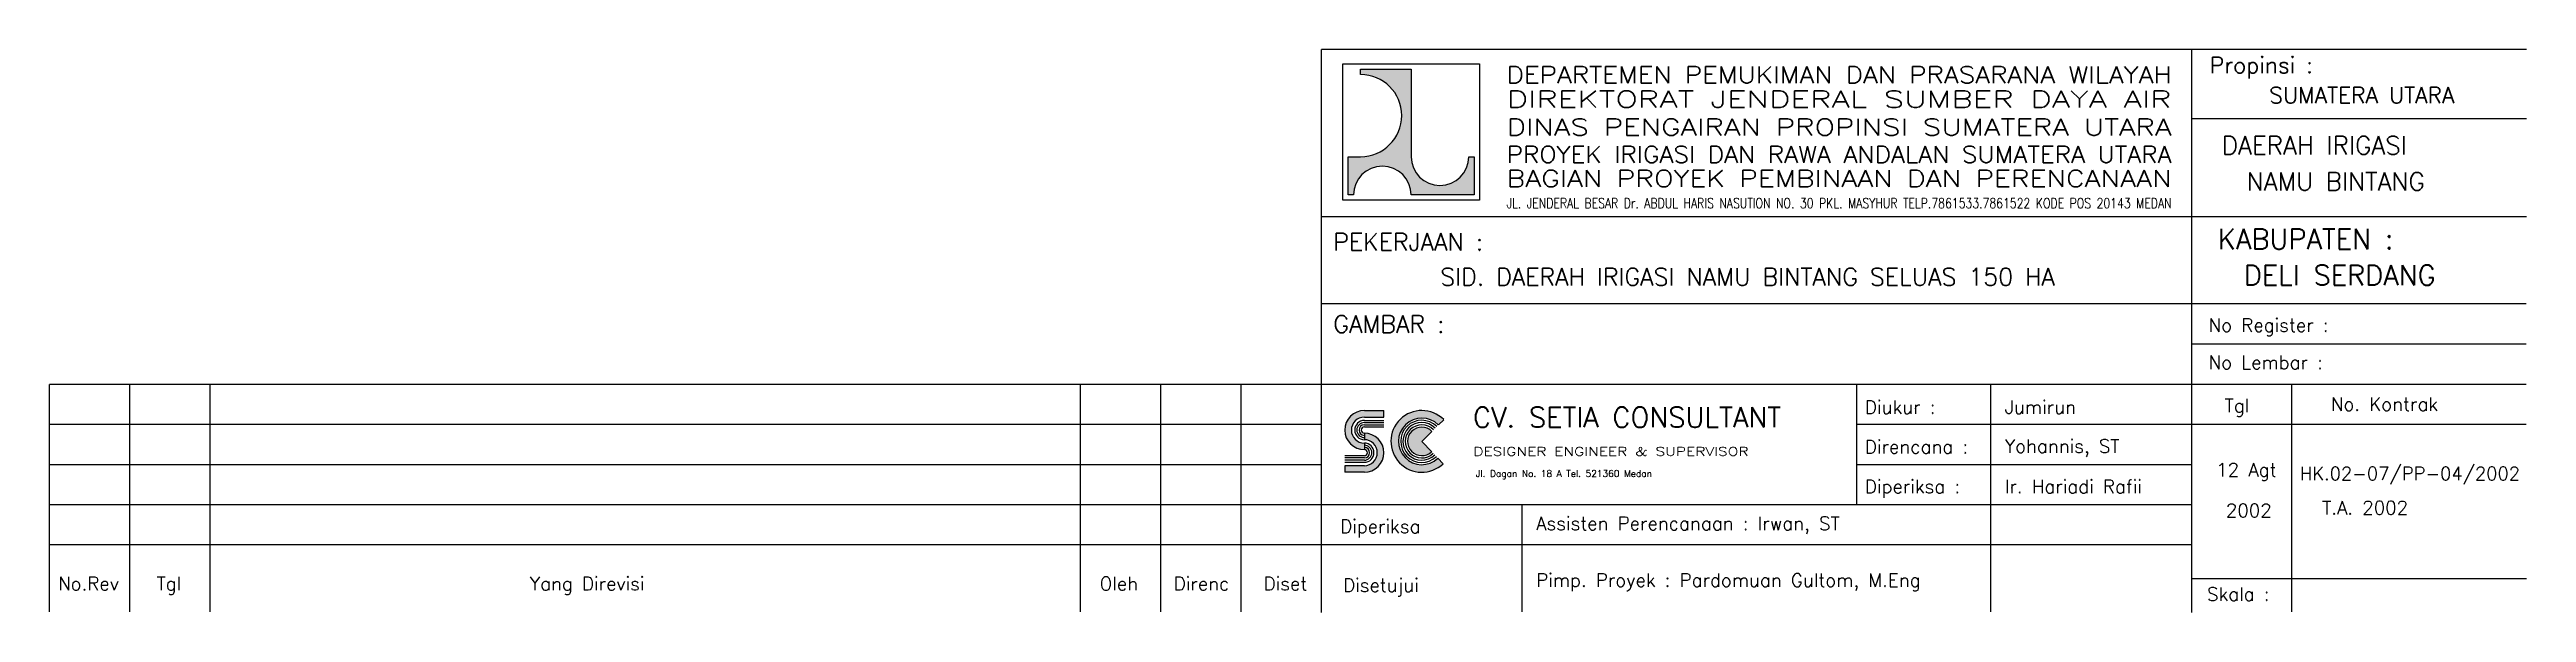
# Model space of a CAD drawing. Header units: metres. Extents: x 411 to 781, y 0 to 84.
import ezdxf
from ezdxf.enums import TextEntityAlignment as Align

# ---------------------------------------------------------------- set-up
doc = ezdxf.new("R2010")
doc.units = ezdxf.units.M
doc.header["$MEASUREMENT"] = 0
doc.layers.get('0').update_dxf_attribs({"linetype": 'CONTINUOUS'})
doc.layers.add('KOP', color=7, linetype='CONTINUOUS')
doc.styles.get("Standard").update_dxf_attribs({"font": 'simplex'})

msp = doc.modelspace()

# ---------------------------------------------------------------- hatches: boundary and pattern name
msp.add_hatch(color=7).paths.add_polyline_path([(614.08, 81.17), (606.53, 81.17), (606.53, 80.37, -1), (606.53, 68.09), (604.68, 68.09), (604.68, 62.38), (605.48, 62.38, -1), (614.08, 62.38), (623.48, 62.38), (623.48, 68.09), (622.68, 68.09, -1), (614.08, 68.09)])
at = {"layer": 'KOP', "lineweight": 30}
h = msp.add_hatch(color=7, dxfattribs=at)
h.paths.add_polyline_path([(610.01, 30.17), (607.09, 30.17, 1), (607.09, 24.33), (607.09, 25.31, -1), (607.09, 29.18), (610.01, 29.18)])
h.paths.add_polyline_path([(607.09, 26.79), (607.09, 25.8, -1), (607.09, 21.93), (604.17, 21.93), (604.17, 20.95), (607.09, 20.95, 1)])
h.paths.add_polyline_path([(618.15, 28.01), (618.95, 28.8, 2.384284), (618.86, 22.23), (618.08, 23.04, -2.384284)])
h.paths.add_polyline_path([(617.19, 27.06, 2.384284), (617.15, 24.02), (615.67, 25.56)], flags=17)

# ---------------------------------------------------------------- linework, layer by layer
for p, q in [((606.53, 81.17), (614.08, 81.17)), ((606.53, 80.37), (606.53, 81.17)), ((614.08, 81.17), (614.08, 68.09)), ((604.68, 62.38), (604.68, 68.09)), ((604.68, 68.09), (606.53, 68.09)), ((622.68, 68.09), (623.48, 68.09)), ((623.48, 68.09), (623.48, 62.38)), ((605.48, 62.38), (604.68, 62.38)), ((623.48, 62.38), (614.08, 62.38))]:
    msp.add_line(p, q)
at = {"color": 3}
msp.add_lwpolyline([(624.27, 61.58), (603.89, 61.58), (603.89, 81.96), (624.27, 81.96), (624.27, 61.58)], close=True, dxfattribs=at)
for centre, radius, start, end in [((606.53, 74.23), 6.14, 270, 90), ((609.78, 62.38), 4.3, 0, 180), ((618.38, 68.09), 4.3, 180, 0)]:
    msp.add_arc(centre, radius, start, end)
at = {"layer": 'KOP', "color": 5}
msp.add_line((600.7, 0), (600.7, 84.1), dxfattribs=at)
at = {"layer": 'KOP', "color": 4}
msp.add_line((730.7, 0), (730.7, 84.1), dxfattribs=at)
at = {"layer": 'KOP', "color": 3}
for p, q in [((607.09, 30.17), (610.01, 30.17)), ((610.01, 29.18), (610.01, 30.17)), ((607.09, 29.18), (610.01, 29.18)), ((607.09, 28.69), (610.01, 28.69)), ((607.09, 28.36), (610.01, 28.36)), ((607.09, 28.04), (610.01, 28.04)), ((607.09, 27.71), (610.01, 27.71)), ((607.09, 26.79), (607.09, 25.8)), ((615.67, 25.56), (617.19, 27.06)), ((618.15, 28.01), (618.95, 28.8)), ((607.09, 23.41), (604.17, 23.41)), ((607.09, 23.08), (604.17, 23.08)), ((607.09, 22.75), (604.17, 22.75)), ((607.09, 22.42), (604.17, 22.42)), ((607.09, 25.31), (607.09, 24.33)), ((615.67, 25.56), (617.15, 24.02)), ((618.08, 23.04), (618.86, 22.23)), ((604.17, 21.93), (604.17, 20.95)), ((607.09, 21.93), (604.17, 21.93)), ((607.09, 20.95), (604.17, 20.95))]:
    msp.add_line(p, q, dxfattribs=at)
at = {"layer": 'KOP', "color": 5}
msp.add_lwpolyline([(780.7, 84.1), (600.7, 84.1)], dxfattribs=at)
at = {"layer": 'KOP', "color": 3}
for points in [[(780.7, 73.73), (730.7, 73.73)], [(780.67, 34.08), (410.67, 34.08)], [(410.67, 0.08), (410.67, 34.08)], [(422.67, 0.08), (422.67, 34.08)], [(434.67, 0.08), (434.67, 34.08)], [(564.67, 0.08), (564.67, 34.08)], [(576.67, 0.08), (576.67, 34.08)], [(588.67, 0.08), (588.67, 34.08)], [(680.67, 16.08), (680.67, 34.08)], [(700.67, 0.08), (700.67, 34.08)], [(745.67, 0.08), (745.67, 34.08)], [(600.7, 28.08), (410.67, 28.08)], [(780.67, 28.08), (680.67, 28.08)], [(600.7, 22.08), (410.67, 22.08)], [(730.7, 22.08), (680.67, 22.08)], [(730.7, 16.08), (410.67, 16.08)], [(630.67, 0.08), (630.67, 16.08)], [(730.7, 10.08), (410.67, 10.08)], [(780.7, 5), (730.7, 5)]]:
    msp.add_lwpolyline(points, dxfattribs=at)
at = {"layer": 'KOP', "color": 4}
for points in [[(730.7, 59.1), (600.7, 59.1)], [(780.7, 59.1), (730.7, 59.1)], [(780.67, 46.1), (600.7, 46.1)], [(780.67, 40.1), (730.7, 40.1)]]:
    msp.add_lwpolyline(points, dxfattribs=at)
at = {"layer": 'KOP', "color": 3}
for centre, radius, start, end in [((607.09, 27.25), 2.92, 90, 270), ((615.67, 25.56), 4.61, 44.7575, 313.7423), ((607.09, 27.25), 1.94, 90, 270), ((607.09, 27.25), 1.44, 90, 270), ((607.09, 27.25), 1.12, 90, 270), ((607.09, 27.25), 0.789, 90, 270), ((607.09, 27.25), 0.461, 90, 270), ((607.09, 23.87), 2.92, 270, 90), ((615.67, 25.56), 3.48, 44.7575, 313.7423), ((615.67, 25.56), 3.15, 44.7575, 313.7423), ((615.67, 25.56), 2.81, 44.7575, 313.7423), ((615.67, 25.56), 2.47, 44.7575, 313.7423), ((615.67, 25.56), 2.13, 44.7575, 313.7423), ((607.09, 23.87), 1.94, 270, 90), ((607.09, 23.87), 1.44, 270, 90), ((607.09, 23.87), 1.12, 270, 90), ((607.09, 23.87), 0.789, 270, 90), ((607.09, 23.87), 0.461, 270, 90)]:
    msp.add_arc(centre, radius, start, end, dxfattribs=at)

# ---------------------------------------------------------------- texts
at = {"layer": 'KOP', "color": 5}
for s, width, p, p2 in [('DEPARTEMEN PEMUKIMAN DAN PRASARANA WILAYAH', 0.981881, (628.35, 79.09), (727.7, 79.09)), ('DIREKTORAT JENDERAL SUMBER DAYA AIR', 1.227351, (628.35, 75.44), (727.7, 75.44)), ('DINAS PENGAIRAN PROPINSI SUMATERA UTARA', 1.102509, (628.35, 71.27), (727.7, 71.27)), ('PROYEK IRIGASI DAN RAWA ANDALAN SUMATERA UTARA', 0.91213, (628.35, 67.18), (727.7, 67.18)), ('BAGIAN PROYEK PEMBINAAN DAN PERENCANAAN', 1.060481, (628.35, 63.58), (727.7, 63.58))]:
    msp.add_text(s, height=2.5, dxfattribs=dict(at, width=width)).set_placement(p, p2, align=Align.FIT)
at = {"layer": 'KOP', "color": 4}
for s, height, p in [('Propinsi :', 2.4, (741.11, 80.58)), ('SUMATERA UTARA', 2.4, (756.11, 76.09)), ('DAERAH IRIGASI', 2.7, (749.03, 68.44)), ('NAMU BINTANG', 2.7, (752.21, 63.04)), ('KABUPATEN :', 3, (747.71, 54.3)), ('DELI SERDANG', 3, (752.81, 48.89))]:
    msp.add_text(s, height=height, dxfattribs=at).set_placement(p, align=Align.CENTER)
at = {"layer": 'KOP', "color": 3}
for s, height, width, p, p2 in [('JL. JENDERAL BESAR Dr. ABDUL HARIS NASUTION NO. 30 PKL. MASYHUR TELP.7861533.7861522 KODE POS 20143 MEDAN', 1.5, 0.693073, (628.35, 60.4), (727.7, 60.4)), ('HK.02-07/PP-04/2002', 2, 0.897063, (746.85, 19.76), (779.74, 19.76))]:
    msp.add_text(s, height=height, dxfattribs=dict(at, width=width)).set_placement(p, p2, align=Align.FIT)
at = {"layer": 'KOP', "color": 4}
for s, p in [('PEKERJAAN :', (602.46, 54.06)), ('SID. DAERAH IRIGASI NAMU BINTANG SELUAS 150 HA', (618.44, 48.84)), ('GAMBAR :', (602.46, 41.79))]:
    msp.add_text(s, height=2.6, dxfattribs=at).set_placement(p)
at = {"layer": 'KOP', "color": 3}
for s, p in [('No Register :', (733.22, 41.93)), ('No Lembar :', (733.22, 36.37)), ('Diukur :', (681.87, 29.68)), ('Jumirun', (702.77, 29.68)), ('Tgl', (735.61, 29.9)), ('No. Kontrak', (751.47, 30.12)), ('Yohannis, ST', (702.77, 23.86)), ('Direncana :', (681.87, 23.75)), ('12 Agt', (734.35, 20.32)), ('Diperiksa :', (681.87, 17.81)), ('Ir. Hariadi Rafii', (702.77, 17.81)), ('2002', (735.79, 14.24)), ('T.A. 2002', (750.17, 14.65)), ('Diperiksa', (603.47, 11.87)), ('Assisten Perencanaan : Irwan, ST', (632.76, 12.31)), ('Disetujui', (603.91, 3.07)), ('Pimp. Proyek : Pardomuan Gultom, M.Eng', (632.76, 3.83)), ('Skala :', (732.97, 1.75))]:
    msp.add_text(s, height=2, dxfattribs=at).set_placement(p)
at = {"layer": 'KOP', "color": 5}
msp.add_text('CV. SETIA CONSULTANT', height=3, dxfattribs=at).set_placement((623.32, 27.66))
at = {"layer": 'KOP', "color": 2}
for s, height, width, p in [(' DESIGNER ENGINEER & SUPERVISOR', 1.274, 1.326104, (622.21, 23.42)), ('Jl. Dagan No. 18 A Tel. 521360 Medan', 1, 0.986077, (623.74, 20.25))]:
    msp.add_text(s, height=height, dxfattribs=dict(at, width=width)).set_placement(p)
for s, p in [('No.Rev', (411.94, 3.31)), ('Tgl', (426.64, 3.31)), ('Yang Direvisi', (482.41, 3.31)), ('Oleh', (567.55, 3.31)), ('Direnc', (578.61, 3.31)), ('Diset', (592.04, 3.31))]:
    msp.add_text(s, height=2, dxfattribs=at).set_placement(p)

doc.saveas('drawing.dxf')
